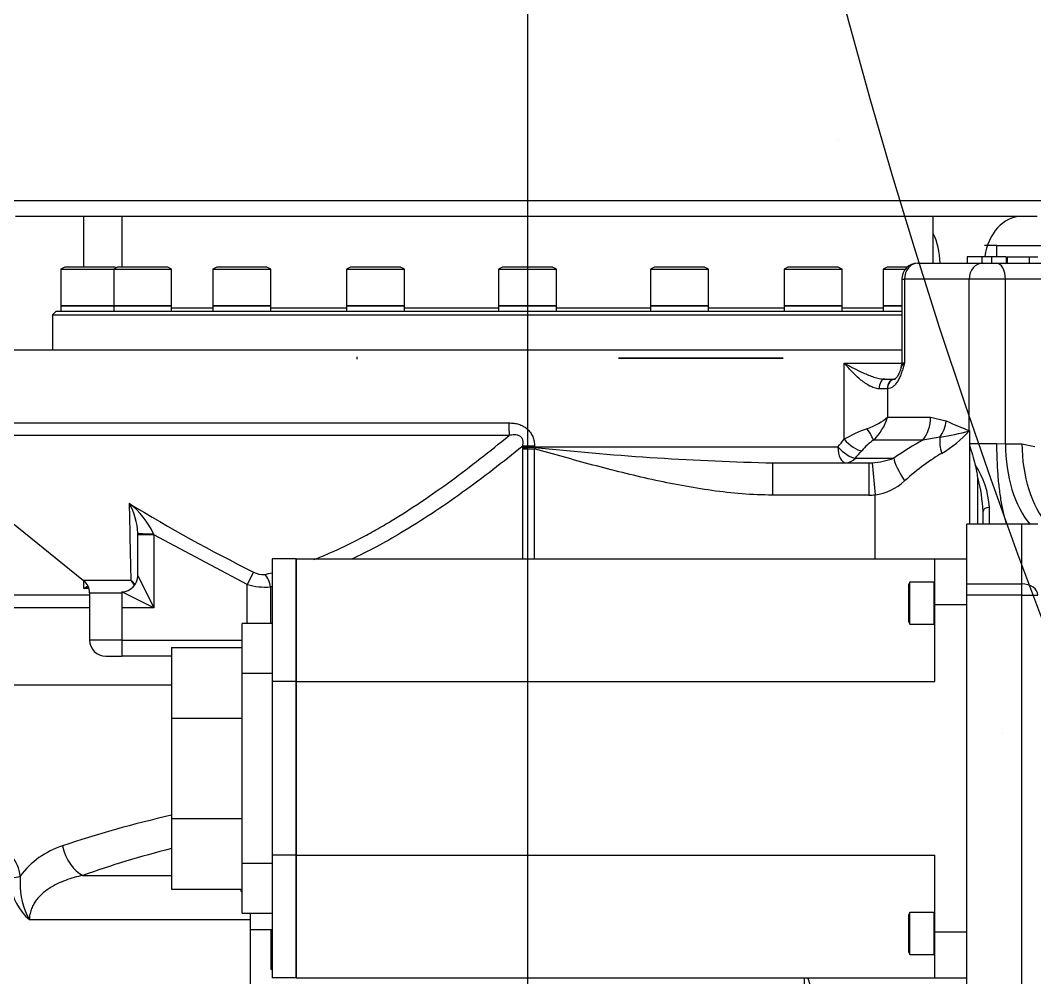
# Model space of a CAD drawing. Header units: millimetres. Extents: x 10462777 to 22643323, y 453826 to 1389191.
# Drawn here: x 11306867.3 to 11307187.5, y 583436.6 to 583738.6 of the extents above; entities that cross this region are included whole.
import ezdxf

# ---------------------------------------------------------------- set-up
doc = ezdxf.new("R2010")
doc.units = ezdxf.units.MM
doc.header["$LTSCALE"] = 200
doc.header["$MEASUREMENT"] = 0
doc.linetypes.add('CENTER2', pattern=[1.125, 0.75, -0.125, 0.125, -0.125])
doc.linetypes.add('PHANTOM', pattern=[2.5, 1.25, -0.25, 0.25, -0.25, 0.25, -0.25])
doc.layers.get('0').update_dxf_attribs({"linetype": 'CONTINUOUS'})
for name, color, linetype in [('$DDT_AUDIT_GENERATED_(1626)', 7, 'CONTINUOUS'), ('$DDT_AUDIT_GENERATED_(276)', 7, 'CONTINUOUS'), ('$DDT_AUDIT_GENERATED_(77F)', 7, 'CONTINUOUS'), ('A290-7324-X343', 7, 'CONTINUOUS'), ('A290-7329-X301', 7, 'CONTINUOUS'), ('A290-7329-X315', 7, 'CONTINUOUS'), ('A290-7329-X401', 7, 'CONTINUOUS'), ('DV1_DEFAULT', 7, 'CONTINUOUS'), ('LIBRL_A6-BA-12X3', 7, 'CONTINUOUS'), ('LIBRL_A6-BA-12X6', 7, 'CONTINUOUS'), ('LIBRL_A6-BA-8X20', 7, 'CONTINUOUS'), ('LIBRL_A97L-0001-', 7, 'CONTINUOUS')]:
    doc.layers.add(name, color=color, linetype=linetype)
doc.layers.add('LAYOUT', color=8, linetype='CONTINUOUS', lineweight=25)

# ---------------------------------------------------------------- blocks, each defined once
blk = doc.blocks.new('r710ic')
at = {"layer": 'LAYOUT', "color": 3}
blk.add_circle((272041.37, 104232.63), 2050.12, dxfattribs=at)
blk = doc.blocks.new('A$C7DA30AB0')
at = {"layer": '$DDT_AUDIT_GENERATED_(1626)', "color": 7, "linetype": 'Continuous', "ltscale": 25.4}
for points, knots in [([(3586.22, 3306.61, 0), (3583.49, 3314.07, 0), (3578.17, 3328.55, 0), (3569.45, 3352.2, 0), (3560.84, 3375.21, 0), (3552.73, 3396.49, 0), (3545.18, 3415.82, 0), (3538.19, 3433.25, 0), (3531.75, 3448.82, 0), (3525.85, 3462.59, 0), (3520.47, 3474.71, 0), (3515.49, 3485.5, 0), (3510.8, 3495.27, 0), (3506.3, 3504.23, 0), (3501.99, 3512.43, 0), (3498.22, 3519.22, 0), (3494.89, 3524.96, 0), (3491.68, 3530.24, 0), (3487.9, 3536.12, 0), (3483.44, 3542.55, 0), (3478.15, 3549.44, 0), (3472.35, 3556, 0), (3466.34, 3561.7, 0), (3460.67, 3566.1, 0), (3455.9, 3569.1, 0), (3452.07, 3571.11, 0), (3448.99, 3572.53, 0), (3445.26, 3574.02, 0), (3440.42, 3575.57, 0), (3434.56, 3576.87, 0), (3427.48, 3577.72, 0), (3420.22, 3577.7, 0), (3413.52, 3576.84, 0), (3408.08, 3575.57, 0), (3403.63, 3574.08, 0), (3399.5, 3572.32, 0), (3395.52, 3570.24, 0), (3391.2, 3567.47, 0), (3387.01, 3564.19, 0), (3383.31, 3560.74, 0), (3380.19, 3557.39, 0), (3377.61, 3554.26, 0), (3375.37, 3551.26, 0), (3373.39, 3548.36, 0), (3371.07, 3544.66, 0), (3368.41, 3539.92, 0), (3365.46, 3533.83, 0), (3362.67, 3527.04, 0), (3360.15, 3519.61, 0), (3357.99, 3511.7, 0), (3356.34, 3503.6, 0), (3355.25, 3495.68, 0), (3354.72, 3488.24, 0), (3354.68, 3481.2, 0), (3355.05, 3475.71, 0), (3355.55, 3471.63, 0), (3355.97, 3468.94, 0), (3356.49, 3466.3, 0), (3357.09, 3463.69, 0), (3357.82, 3461.08, 0), (3358.73, 3458.26, 0), (3359.98, 3454.99, 0), (3361.77, 3451.13, 0), (3364.31, 3446.8, 0), (3367.67, 3442.26, 0), (3371.96, 3437.46, 0), (3374.92, 3434.53, 0), (3376.76, 3432.73, 0)], [0.0070915, 0.0070915, 0.0070915, 0.0070915, 0.0368787, 0.0715317, 0.1038029, 0.1336061, 0.1609145, 0.1857498, 0.2081714, 0.2282665, 0.2461396, 0.2621447, 0.2771535, 0.291269, 0.3045347, 0.3169976, 0.3252716, 0.3342492, 0.3448381, 0.3570021, 0.3704717, 0.3862615, 0.4004659, 0.4132101, 0.424257, 0.4305665, 0.4360223, 0.4416758, 0.4500991, 0.4606382, 0.4709383, 0.4851588, 0.496676, 0.5066749, 0.5170292, 0.525421, 0.536025, 0.5490861, 0.5639803, 0.5776069, 0.589551, 0.6013983, 0.611703, 0.6218037, 0.6317028, 0.6495848, 0.6691913, 0.6907946, 0.7139724, 0.7380635, 0.7629986, 0.7873313, 0.80959, 0.8305732, 0.8516489, 0.8600642, 0.8683819, 0.8766001, 0.8847187, 0.8927381, 0.9011275, 0.9114288, 0.9250671, 0.9410179, 0.9589376, 0.9786405, 1, 1, 1, 1]), ([(3420.96, 3452.37, 0), (3419.84, 3453.42, 0), (3418.1, 3455.09, 0), (3415.48, 3457.79, 0), (3413.52, 3460.32, 0), (3412.1, 3462.75, 0), (3411.11, 3464.99, 0), (3410.42, 3466.94, 0), (3409.63, 3469.63, 0), (3408.79, 3473.61, 0), (3408.21, 3479.23, 0), (3408.12, 3485.28, 0), (3408.52, 3491.69, 0), (3409.43, 3498.35, 0), (3410.88, 3505.36, 0), (3412.87, 3512.43, 0), (3415.4, 3519.37, 0), (3418.39, 3525.94, 0), (3421.44, 3531.33, 0), (3424.36, 3535.54, 0), (3426.75, 3538.45, 0), (3428.97, 3540.71, 0), (3430.89, 3542.33, 0), (3432.52, 3543.39, 0), (3432.95, 3543.59, 0), (3432.4, 3543.48, 0), (3431.35, 3543.35, 0), (3429.97, 3543.34, 0), (3428.74, 3543.45, 0), (3427.75, 3543.63, 0), (3427.07, 3543.8, 0), (3426.5, 3543.98, 0), (3426.47, 3544, 0), (3427.04, 3543.68, 0), (3428.24, 3542.87, 0), (3430.44, 3541.05, 0), (3433.79, 3537.75, 0), (3438.35, 3532.42, 0), (3442.95, 3526.22, 0), (3447.55, 3519.33, 0), (3451.8, 3512.44, 0), (3455.89, 3505.35, 0), (3459.88, 3498.05, 0), (3463.83, 3490.45, 0), (3467.81, 3482.47, 0), (3471.88, 3474, 0), (3476.05, 3464.99, 0), (3480.49, 3455.1, 0), (3485.35, 3443.93, 0), (3490.76, 3431.09, 0), (3496.76, 3416.44, 0), (3503.34, 3399.93, 0), (3510.5, 3381.49, 0), (3518.26, 3361.08, 0), (3526.55, 3338.89, 0), (3533.5, 3320.05, 0), (3537.38, 3309.48, 0), (3538.44, 3306.61, 0)], [0, 0, 0, 0, 0.0232053, 0.0434011, 0.0608907, 0.075937, 0.0887461, 0.0991807, 0.1079163, 0.1316741, 0.1557604, 0.1791262, 0.2040185, 0.229401, 0.2550807, 0.283769, 0.3112428, 0.3383103, 0.3671334, 0.3868463, 0.4046524, 0.420298, 0.4363437, 0.4542177, 0.4735282, 0.4854571, 0.4970392, 0.5078111, 0.5167188, 0.5243161, 0.5305278, 0.5366871, 0.5440449, 0.5532281, 0.5640542, 0.5749499, 0.5910036, 0.6066431, 0.623467, 0.6379996, 0.6517311, 0.6650859, 0.6783276, 0.6914123, 0.70499, 0.7190716, 0.7336644, 0.7490504, 0.7665822, 0.7865371, 0.8090237, 0.834136, 0.8619433, 0.8924791, 0.9257292, 0.9616186, 0.9748153, 0.9748153, 0.9748153, 0.9748153])]:
    blk.add_open_spline(points, degree=3, knots=knots, dxfattribs=at)
at = {"layer": '$DDT_AUDIT_GENERATED_(276)', "color": 7, "linetype": 'Continuous', "ltscale": 25.4}
for p, q in [((3214.96, 3268.3, 0), (3214.96, 3252.35, 0)), ((3471, 3253.57, 0), (3471, 3268.3, 0)), ((3194.14, 3238.33, 0), (3193.12, 3237.31, 0)), ((3193.12, 3237.31, 0), (3461.1, 3237.31, 0)), ((3193.12, 3237.31, 0), (3193.12, 3226.14, 0)), ((3195.76, 3238.33, 0), (3194.14, 3238.33, 0)), ((3460.93, 3238.33, 0), (3196.97, 3238.33, 0)), ((3243.71, 3239.35, 0), (3230.7, 3239.35, 0)), ((3285.88, 3239.35, 0), (3262, 3239.35, 0)), ((3333.84, 3239.35, 0), (3304.17, 3239.35, 0)), ((3381.79, 3239.35, 0), (3352.12, 3239.35, 0)), ((3423.96, 3239.35, 0), (3400.08, 3239.35, 0)), ((3455.26, 3239.35, 0), (3442.25, 3239.35, 0))]:
    blk.add_line(p, q, dxfattribs=at)
at = {"layer": '$DDT_AUDIT_GENERATED_(77F)', "color": 7, "linetype": 'Continuous', "ltscale": 25.4}
for p, q in [((3262.41, 3160.28, 0), (3262.41, 3121.59, 0)), ((3270.03, 3160.28, 0), (3262.41, 3160.28, 0)), ((3270.03, 3160.28, 0), (3270.03, 3121.59, 0)), ((3270.03, 3121.59, 0), (3270.03, 3160.28, 0)), ((3270.03, 3160.28, 0), (3471.5, 3160.28, 0)), ((3471.5, 3145.86, 0), (3471.5, 3160.28, 0)), ((3471.5, 3160.28, 0), (3481.66, 3160.28, 0)), ((3471.5, 3121.59, 0), (3471.5, 3145.86, 0)), ((3471.5, 3145.86, 0), (3481.66, 3145.86, 0)), ((3252.96, 3124.21, 0), (3252.96, 3139.96, 0)), ((3262.41, 3139.96, 0), (3252.96, 3139.96, 0)), ((3230.61, 3132.34, 0), (3230.61, 3110.02, 0)), ((3230.61, 3132.34, 0), (3252.96, 3132.34, 0)), ((3252.96, 3064.26, 0), (3252.96, 3124.21, 0)), ((3252.96, 3124.21, 0), (3262.41, 3124.21, 0)), ((3262.41, 3121.59, 0), (3262.41, 3066.88, 0)), ((3270.03, 3121.59, 0), (3262.41, 3121.59, 0)), ((3270.03, 3121.59, 0), (3270.03, 3066.88, 0)), ((3270.03, 3121.59, 0), (3471.5, 3121.59, 0)), ((3270.03, 3066.88, 0), (3270.03, 3121.59, 0)), ((3230.61, 3110.02, 0), (3230.61, 3078.46, 0)), ((3230.61, 3110.02, 0), (3252.96, 3110.02, 0)), ((3230.61, 3078.46, 0), (3230.61, 3056.14, 0)), ((3230.61, 3078.46, 0), (3252.96, 3078.46, 0)), ((3262.41, 3066.88, 0), (3262.41, 3028.2, 0)), ((3270.03, 3066.88, 0), (3262.41, 3066.88, 0)), ((3270.03, 3066.88, 0), (3270.03, 3028.2, 0)), ((3270.03, 3066.88, 0), (3471.5, 3066.88, 0)), ((3270.03, 3028.2, 0), (3270.03, 3066.88, 0)), ((3471.5, 3042.62, 0), (3471.5, 3066.88, 0)), ((3262.41, 3064.26, 0), (3252.96, 3064.26, 0)), ((3252.96, 3048.52, 0), (3252.96, 3064.26, 0)), ((3230.61, 3056.14, 0), (3252.96, 3056.14, 0)), ((3252.96, 3048.52, 0), (3262.41, 3048.52, 0)), ((3255.6, 3043.26, 0), (3255.6, 3048.52, 0)), ((3255.6, 3003.46, 0), (3255.6, 3043.26, 0)), ((3262.41, 3043.26, 0), (3255.6, 3043.26, 0)), ((3471.5, 3028.2, 0), (3471.5, 3042.62, 0)), ((3471.5, 3042.62, 0), (3481.66, 3042.62, 0)), ((3270.03, 3028.2, 0), (3262.41, 3028.2, 0)), ((3270.03, 3028.2, 0), (3471.5, 3028.2, 0)), ((3430.36, 3023.78, 0), (3430.36, 3028.2, 0)), ((3471.5, 3028.2, 0), (3481.66, 3028.2, 0))]:
    blk.add_line(p, q, dxfattribs=at)
at = {"layer": 'A290-7324-X343', "color": 7, "linetype": 'Continuous', "ltscale": 25.4}
for p, q in [((3491.05, 3259.16, 0), (3487.16, 3259.16, 0)), ((3491.05, 3255.6, 0), (3491.05, 3259.16, 0)), ((3491.05, 3259.16, 0), (3523.58, 3259.16, 0))]:
    blk.add_line(p, q, dxfattribs=at)
at = {"layer": 'A290-7329-X301', "color": 7, "linetype": 'Continuous', "ltscale": 25.4}
for p, q in [((3230.61, 3120.47, 0), (3110.32, 3120.47, 0)), ((3202.68, 3060.46, 0), (3230.61, 3060.46, 0)), ((3182.93, 3060.21, 0), (3182.91, 3058.26, 0)), ((3255.6, 3046.5, 0), (3185.79, 3046.5, 0))]:
    blk.add_line(p, q, dxfattribs=at)
for centre, radius, start, end in [((3204.1, 3044.76, 0), 26.21, 107.3714, 143.881), ((3171.46, 3059.05, 0), 11.53, 5.7632, 41.0888), ((3197.04, 3059.74, 0), 17.37, 186.1954, 229.6508), ((3205.76, 3057.63, 0), 22.86, 178.4265, 209.1392)]:
    blk.add_arc(centre, radius, start, end, dxfattribs=at)
for centre, major_axis, ratio, start_param, end_param in [((3342.98, 2994.21, 0), (-232.66, 0), 0.418395, 5.216432, 5.394629), ((3202.68, 3069.77, 0), (3.4, -9.57), 0.60783, 4.499628, 5.754073), ((3342.98, 2984.91, 0), (222.5, 0), 0.4375, 2.100205, 2.253036), ((3179.44, 3060.21, 0), (5.03, 0.71), 0.131676, 4.834385, 5.461662)]:
    blk.add_ellipse(centre, major_axis=major_axis, ratio=ratio, start_param=start_param, end_param=end_param, dxfattribs=at)
blk.add_open_spline([(3202.68, 3060.46, 0), (3200.81, 3060.06, 0), (3198.97, 3059.55, 0), (3196.3, 3058.56, 0), (3195.43, 3058.19, 0), (3193.71, 3057.35, 0), (3192.86, 3056.87, 0), (3191.25, 3055.82, 0), (3190.47, 3055.23, 0), (3189.38, 3054.23, 0), (3189.03, 3053.88, 0), (3188.37, 3053.15, 0), (3188.06, 3052.76, 0), (3187.48, 3051.95, 0), (3187.21, 3051.52, 0), (3186.73, 3050.61, 0), (3186.51, 3050.13, 0), (3186.16, 3049.14, 0), (3186.03, 3048.63, 0), (3185.89, 3047.84, 0), (3185.85, 3047.57, 0), (3185.8, 3047.04, 0), (3185.79, 3046.77, 0), (3185.79, 3046.5, 0)], degree=3, knots=[0, 0, 0, 0, 0.25, 0.25, 0.375, 0.375, 0.5, 0.5, 0.625, 0.625, 0.6875, 0.6875, 0.75, 0.75, 0.8125, 0.8125, 0.875, 0.875, 0.9375, 0.9375, 0.96875, 0.96875, 1, 1, 1, 1], dxfattribs=at)
at = {"layer": 'A290-7329-X315', "color": 7, "linetype": 'Continuous', "ltscale": 25.4}
for p, q in [((3176.36, 3273.38, 0), (3508.87, 3273.38, 0)), ((3503.81, 3268.3, 0), (3181.44, 3268.3, 0)), ((3203.02, 3252.35, 0), (3203.02, 3268.3, 0)), ((3203.02, 3150.95, 0), (3203.02, 3153.41, 0)), ((3204.6, 3150.95, 0), (3203.02, 3150.95, 0)), ((3176.63, 3148.92, 0), (3204.8, 3148.92, 0)), ((3204.8, 3144.86, 0), (3151.97, 3144.86, 0))]:
    blk.add_line(p, q, dxfattribs=at)
at = {"layer": 'A290-7329-X315', "color": 7, "linetype": 'CENTER2', "ltscale": 25.4}
for centre, radius, start, end in [((3439.08, 3291.57, 0), 2.14, 17.2235, 17.327), ((3516.94, 3099.8, 0), 24.59, 167.2328, 167.2391)]:
    blk.add_arc(centre, radius, start, end, dxfattribs=at)
at = {"layer": 'A290-7329-X315', "color": 7, "linetype": 'Continuous', "ltscale": 25.4}
blk.add_arc((3277.12, 2497.66, 0), 657.49, 96.34086, 96.4708, dxfattribs=at)
for centre, ratio, start_param, end_param in [((3498.84, 3253.06, 0), 0.766044, 0, 1.400328), ((3463.95, 3253.06, 0), 0.607467, 4.745923, 5.411815)]:
    blk.add_ellipse(centre, major_axis=(0, 15.24), ratio=ratio, start_param=start_param, end_param=end_param, dxfattribs=at)
at = {"layer": 'A290-7329-X315', "color": 7, "linetype": 'CENTER2', "ltscale": 25.4}
blk.add_ellipse((3309.45, 3224.07, 0), major_axis=(-20.32, 0), ratio=0.964129, start_param=0, end_param=0.042312, dxfattribs=at)
blk.add_open_spline([(3342.96, 3281, 0), (3342.96, 3281, 0), (3342.96, 3281, 0), (3342.96, 3281, 0)], degree=3, dxfattribs=at)
blk.add_open_spline([(3397.7, 3223.6, 0), (3397.7, 3223.6, 0), (3397.7, 3223.6, 0), (3397.7, 3223.6, 0), (3397.7, 3223.6, 0), (3487.43, 3223.6, 0), (3307.96, 3223.6, 0), (3397.7, 3223.6, 0)], degree=3, knots=[0.999998195606, 0.999998195606, 0.999998195606, 0.999998195606, 1, 1, 1, 1.000000011, 1.000003984244, 1.000003984244, 1.000003984244, 1.000003984244], dxfattribs=at)
at = {"layer": 'A290-7329-X315', "color": 7, "linetype": 'Continuous', "ltscale": 25.4}
blk.add_open_spline([(3203.02, 3150.95, 0), (3203.41, 3151.23, 0), (3203.8, 3151.51, 0), (3204.2, 3151.79, 0)], degree=3, dxfattribs=at)
at = {"layer": 'A290-7329-X401', "color": 7, "linetype": 'Continuous', "ltscale": 25.4}
for p, q in [((3486.33, 3255.6, 0), (3481.71, 3255.6, 0)), ((3481.71, 3255.6, 0), (3481.71, 3253.57, 0)), ((3489.4, 3255.6, 0), (3486.33, 3255.6, 0)), ((3486.33, 3255.6, 0), (3486.33, 3253.57, 0)), ((3494.02, 3255.6, 0), (3489.4, 3255.6, 0)), ((3489.4, 3255.6, 0), (3489.4, 3253.57, 0)), ((3494.02, 3255.6, 0), (3494.02, 3253.57, 0)), ((3494.33, 3255.6, 0), (3501.25, 3255.6, 0)), ((3494.33, 3255.6, 0), (3494.33, 3253.57, 0)), ((3501.25, 3255.6, 0), (3504.02, 3255.6, 0)), ((3501.25, 3255.6, 0), (3501.25, 3253.57, 0)), ((3466.18, 3253.57, 0), (3486.62, 3253.57, 0)), ((3486.62, 3253.57, 0), (3490.91, 3253.57, 0)), ((3490.91, 3253.57, 0), (3523.27, 3253.57, 0)), ((3461.1, 3248.49, 0), (3461.92, 3248.49, 0)), ((3461.1, 3248.49, 0), (3461.1, 3222.07, 0)), ((3461.92, 3248.49, 0), (3461.92, 3222.07, 0)), ((3482.36, 3248.49, 0), (3461.92, 3248.49, 0)), ((3482.36, 3200.79, 0), (3482.36, 3248.49, 0)), ((3493.81, 3248.49, 0), (3482.36, 3248.49, 0)), ((3493.81, 3196.55, 0), (3493.81, 3248.49, 0)), ((3547.57, 3248.49, 0), (3493.81, 3248.49, 0)), ((3461.1, 3226.14, 0), (3144.35, 3226.14, 0)), ((3442.93, 3222.07, 0), (3461.1, 3222.07, 0)), ((3442.93, 3198.01, 0), (3442.93, 3222.07, 0)), ((3461.92, 3222.07, 0), (3461.1, 3222.07, 0)), ((3456.51, 3213.95, 0), (3453.94, 3213.95, 0)), ((3455.71, 3216.99, 0), (3459.05, 3216.99, 0)), ((3456.56, 3213.95, 0), (3456.51, 3213.95, 0)), ((3456.56, 3213.95, 0), (3456.56, 3204.95, 0)), ((3456.56, 3204.95, 0), (3470.2, 3204.95, 0)), ((3470.2, 3204.95, 0), (3475.12, 3203.79, 0)), ((3144.35, 3203.17, 0), (3337.12, 3203.17, 0)), ((3337.18, 3199.21, 0), (3146.24, 3199.21, 0)), ((3146.24, 3199.21, 0), (3202.91, 3153.5, 0)), ((3473.14, 3198.67, 0), (3467.71, 3197.76, 0)), ((3482.36, 3200.79, 0), (3482.49, 3200.74, 0)), ((3482.49, 3200.74, 0), (3482.49, 3196.2, 0)), ((3345.18, 3195.86, 0), (3341.47, 3195.86, 0)), ((3341.47, 3195.66, 0), (3341.47, 3195.86, 0)), ((3341.47, 3195.66, 0), (3345.18, 3195.66, 0)), ((3341.48, 3195.26, 0), (3341.47, 3195.66, 0)), ((3341.48, 3195.05, 0), (3341.48, 3195.26, 0)), ((3341.48, 3195.05, 0), (3345.13, 3195.05, 0)), ((3341.48, 3160.28, 0), (3341.48, 3195.05, 0)), ((3345.19, 3195.46, 0), (3345.13, 3195.05, 0)), ((3345.13, 3195.05, 0), (3345.13, 3160.28, 0)), ((3345.18, 3195.86, 0), (3345.18, 3195.66, 0)), ((3345.18, 3195.66, 0), (3345.19, 3195.46, 0)), ((3345.18, 3195.66, 0), (3440.94, 3195.66, 0)), ((3467.71, 3197.76, 0), (3452.11, 3197.76, 0)), ((3482.36, 3196.67, 0), (3491.02, 3196.67, 0)), ((3482.49, 3196.2, 0), (3482.49, 3171.27, 0)), ((3491.02, 3196.67, 0), (3493.81, 3196.55, 0)), ((3493.81, 3196.55, 0), (3499.02, 3196.55, 0)), ((3499.02, 3196.55, 0), (3503.04, 3195.79, 0)), ((3446.45, 3192.07, 0), (3458.61, 3192.07, 0)), ((3420.29, 3190.58, 0), (3420.29, 3180.42, 0)), ((3420.29, 3190.58, 0), (3450.75, 3190.58, 0)), ((3450.75, 3190.58, 0), (3450.75, 3180.42, 0)), ((3451.77, 3190.61, 0), (3452.66, 3180.5, 0)), ((3485.11, 3171.27, 0), (3485.11, 3185.95, 0)), ((3450.75, 3180.42, 0), (3420.29, 3180.42, 0)), ((3452.66, 3160.28, 0), (3452.66, 3180.5, 0)), ((3486.74, 3171.27, 0), (3486.74, 3175.2, 0)), ((3481.66, 3152.44, 0), (3481.66, 3171.27, 0)), ((3498.94, 3171.27, 0), (3481.66, 3171.27, 0)), ((3498.94, 3152.44, 0), (3498.94, 3171.27, 0)), ((3504.02, 3171.27, 0), (3498.94, 3171.27, 0)), ((3220.04, 3167.86, 0), (3220.04, 3168.41, 0)), ((3220.04, 3155.02, 0), (3220.04, 3167.86, 0)), ((3225.12, 3167.86, 0), (3220.04, 3167.86, 0)), ((3225, 3168.2, 0), (3225.12, 3167.86, 0)), ((3225.12, 3167.86, 0), (3225.12, 3144.86, 0)), ((3254.56, 3152.18, 0), (3225.12, 3167.86, 0)), ((3217.81, 3153.5, 0), (3202.91, 3153.5, 0)), ((3220.04, 3155.02, 0), (3225.12, 3144.86, 0)), ((3256.48, 3156.14, 0), (3254.56, 3152.18, 0)), ((3225.12, 3144.86, 0), (3214.96, 3149.94, 0)), ((3214.96, 3149.94, 0), (3214.96, 3144.86, 0)), ((3254.56, 3139.96, 0), (3254.56, 3152.18, 0)), ((3261.86, 3151.44, 0), (3261.86, 3139.96, 0)), ((3481.66, 3152.44, 0), (3498.94, 3152.44, 0)), ((3481.66, 3148.85, 0), (3481.66, 3152.44, 0)), ((3498.94, 3148.85, 0), (3498.94, 3152.44, 0)), ((3204.8, 3149.54, 0), (3214.96, 3149.54, 0)), ((3204.8, 3149.54, 0), (3204.8, 3134.7, 0)), ((3498.94, 3148.85, 0), (3481.66, 3148.85, 0)), ((3481.66, 2903.12, 0), (3481.66, 3148.85, 0)), ((3498.94, 2903.12, 0), (3498.94, 3148.85, 0)), ((3498.94, 3148.85, 0), (3504.02, 3148.85, 0)), ((3214.96, 3144.86, 0), (3214.96, 3134.7, 0)), ((3225.12, 3144.86, 0), (3214.96, 3144.86, 0)), ((3214.96, 3134.7, 0), (3204.8, 3134.7, 0)), ((3214.96, 3134.7, 0), (3214.96, 3129.62, 0)), ((3214.96, 3134.7, 0), (3252.96, 3134.7, 0)), ((3209.88, 3129.62, 0), (3214.96, 3129.62, 0)), ((3230.61, 3129.62, 0), (3214.96, 3129.62, 0)), ((3252.56, 3056.14, 0), (3252.56, 3055.45, 0)), ((3252.56, 3055.45, 0), (3252.96, 3055.45, 0))]:
    blk.add_line(p, q, dxfattribs=at)
for centre, radius, start, end in [((3466.18, 3248.49, 0), 5.08, 90, 180), ((3456.02, 3222.07, 0), 5.08, 342.0081, 0), ((3517.22, 3295.02, 0), 100.47, 245.2302, 249.6989), ((3463.13, 3266.16, 0), 68.23, 278.4332, 286.4812), ((3455.84, 3224.43, 0), 35.65, 300.0065, 318.3588), ((3442.24, 4108.47, 0), 918.15, 263.93204, 268.49653), ((3768.77, 3275.89, 0), 297.16, 195.5535, 196.8039), ((3450.24, 3214.54, 0), 23.98, 273.6497, 290.4305), ((3442.24, 4108.47, 0), 918.15, 268.49653, 268.63007), ((3448.75, 3180.72, 0), 36.73, 8.1934, 14.6036), ((3461.44, 3174.97, 0), 27.34, 3.284, 33.2873), ((3437.03, 3173.12, 0), 49.76, 2.3914, 14.9416), ((3450.31, 3197.59, 0), 17.25, 277.8336, 312.5413), ((3202.24, 3157.75, 0), 25.05, 24.6698, 52.9918), ((3198.83, 3167.29, 0), 21.24, 3.0297, 29.5003), ((6338.16, 3229.24, 0), 3121.27, 180.94519, 181.39049), ((3501.55, 3646.45, 0), 548.15, 238.7666, 243.4433), ((-4706.23, 3140.91, 0), 8195.04, 0.21188, 0.249078), ((3199.72, 3149.54, 0), 5.08, 0, 51.1061), ((3214.96, 3155.02, 0), 5.08, 270, 0), ((3259.38, 3161.13, 0), 5.77, 239.8426, 276.7749), ((3260.43, 3173.74, 0), 22.35, 254.7547, 273.6491), ((3209.88, 3134.7, 0), 5.08, 180, 270)]:
    blk.add_arc(centre, radius, start, end, dxfattribs=at)
for centre, major_axis, ratio, start_param, end_param in [((3466.18, 3248.49, 0), (0, 5.08), 0.838671, 0, 1.570796), ((3486.62, 3248.49, 0), (0, 5.08), 0.838671, 0, 1.570796), ((3490.91, 3248.49, 0), (0, -5.08), 0.570989, 1.570796, 3.141593), ((3455.71, 3213.95, 0), (0, -3.05), 0.580503, 3.141593, 4.712389), ((3459.05, 3213.95, 0), (0, -3.05), 0.833924, 3.141593, 4.712389), ((3459.12, 3213.95, 0), (0.08, -3.05), 0.838594, 3.123583, 4.69159), ((3448.04, 3204.95, 0), (10.08, 3.27), 0.38526, 4.797347, 5.582745), ((3448.04, 3204.95, 0), (-6.16, -9.17), 0.70898, 1.229861, 2.015259), ((3461.68, 3204.95, 0), (0, -10.16), 0.838671, 0.785398, 1.570796), ((3337.27, 3203.17, 0), (0, -5.08), 0.029499, 4.712389, 5.604359), ((3448.04, 3197.76, 0), (-10.11, -4.52), 0.229311, 4.400744, 5.137461), ((3449.1, 3201.36, 0), (2.98, -4.12), 0.169759, 0.40149, 1.448687), ((3466.6, 3203.79, 0), (-4.42, -9.15), 0.810987, 1.396684, 1.944712), ((3342.98, 3207.92, 0), (189.98, 195.79), 0.296101, 4.931929, 4.94349), ((3445.48, 3198.01, 0), (3.84, -3.32), 0.356015, 4.322025, 5.858406), ((3479.68, 3193.55, 0), (-4.09, 9.3), 0.556783, 0.766599, 1.330623), ((3345.13, 3195.26, 0), (-5.08, -0.19), 0.038584, 4.699847, 5.513136), ((3443.44, 3195.66, 0), (-3.83, 3.34), 0.349033, 1.18987, 2.718082), ((3443.44, 3195.66, 0), (0, -5.08), 0.493159, 4.712389, 6.283185), ((3451.05, 3194.17, 0), (4.87, 4.87), 0.296213, 1.073377, 1.810095), ((3446.64, 3157.99, 0), (43.84, 43.84), 0.296213, 0.803928, 1.01789), ((3511.22, 3196.55, 0), (-0.01, -30.48), 0.570989, 4.71259, 5.695397), ((3517.02, 3196.55, 0), (0.07, -30.48), 0.590687, 4.711009, 5.694099), ((3443.44, 3195.66, 0), (0, -5.08), 0.838671, 0, 0.785398), ((3345.99, 3204.33, 0), (195.32, 195.32), 0.296214, 4.940127, 4.951687), ((3464.63, 3184.88, 0), (-5.78, 8.36), 0.21785, 0.405627, 1.421404), ((3452.66, 3150.81, 0), (33.19, 44.73), 0.285446, 0.571506, 0.938633), ((3450.75, 3195.66, 0), (9.65, 0), 0.526385, 4.712389, 4.817906), ((3450.75, 3195.66, 0), (-18.17, 0), 0.838671, 1.570796, 1.676314), ((3488.78, 3175.2, 0), (-2.03, 0), 0.66077, 4.733309, 6.283185), ((3225.12, 3168.41, 0), (5.08, 0), 0.041254, 3.141593, 4.688735), ((3214.96, 3149.54, 0), (0, 5.08), 0.893617, 5.197052, 5.604359), ((3214.96, 3149.54, 0), (-5.08, 0), 0.940262, 3.730741, 4.116694), ((3258.21, 3151.44, 0), (-1.03, 4.97), 0.710999, 4.565812, 5.470752), ((3498.94, 3148.85, 0), (-5.08, 0), 0.707107, 3.141593, 4.712389), ((3342.98, 2535.77, 0), (0, 612.37), 0.243062, 5.634564, 5.646608)]:
    blk.add_ellipse(centre, major_axis=major_axis, ratio=ratio, start_param=start_param, end_param=end_param, dxfattribs=at)
for points, knots in [([(3442.93, 3222.07, 0), (3443.39, 3221.81, 0), (3443.87, 3221.54, 0), (3444.84, 3221, 0), (3445.33, 3220.74, 0), (3446.83, 3219.95, 0), (3447.86, 3219.44, 0), (3449.47, 3218.72, 0), (3450.01, 3218.49, 0), (3451.13, 3218.05, 0), (3451.7, 3217.84, 0), (3452.55, 3217.56, 0), (3452.84, 3217.48, 0), (3453.42, 3217.32, 0), (3453.71, 3217.25, 0), (3454.58, 3217.07, 0), (3455.15, 3216.99, 0), (3455.71, 3216.99, 0)], [0, 0, 0, 0, 0.125, 0.125, 0.25, 0.25, 0.5, 0.5, 0.625, 0.625, 0.75, 0.75, 0.8125, 0.8125, 0.875, 0.875, 1, 1, 1, 1]), ([(3453.94, 3213.95, 0), (3453.43, 3213.95, 0), (3452.92, 3214.05, 0), (3452.12, 3214.31, 0), (3451.86, 3214.41, 0), (3451.33, 3214.65, 0), (3451.07, 3214.78, 0), (3450.3, 3215.2, 0), (3449.78, 3215.53, 0), (3448.8, 3216.23, 0), (3448.33, 3216.6, 0), (3447.4, 3217.38, 0), (3446.94, 3217.79, 0), (3446.07, 3218.62, 0), (3445.65, 3219.04, 0), (3444.83, 3219.89, 0), (3444.43, 3220.32, 0), (3443.85, 3220.98, 0), (3443.66, 3221.2, 0), (3443.29, 3221.63, 0), (3443.11, 3221.85, 0), (3442.93, 3222.07, 0)], [0, 0, 0, 0, 0.125, 0.125, 0.1875, 0.1875, 0.25, 0.25, 0.375, 0.375, 0.5, 0.5, 0.625, 0.625, 0.75, 0.75, 0.875, 0.875, 0.9375, 0.9375, 1, 1, 1, 1]), ([(3461.92, 3222.07, 0), (3461.85, 3221.82, 0), (3461.78, 3221.57, 0), (3461.64, 3221.07, 0), (3461.57, 3220.81, 0), (3461.35, 3220.07, 0), (3461.2, 3219.58, 0), (3460.87, 3218.62, 0), (3460.7, 3218.16, 0), (3460.31, 3217.28, 0), (3460.11, 3216.87, 0), (3459.66, 3216.11, 0), (3459.42, 3215.75, 0), (3458.9, 3215.13, 0), (3458.63, 3214.87, 0), (3458.21, 3214.54, 0), (3458.06, 3214.44, 0), (3457.77, 3214.27, 0), (3457.62, 3214.2, 0), (3457.17, 3214.02, 0), (3456.87, 3213.96, 0), (3456.56, 3213.95, 0)], [0, 0, 0, 0, 0.0625, 0.0625, 0.125, 0.125, 0.25, 0.25, 0.375, 0.375, 0.5, 0.5, 0.625, 0.625, 0.75, 0.75, 0.8125, 0.8125, 0.875, 0.875, 1, 1, 1, 1]), ([(3460.84, 3220.5, 0), (3460.82, 3220.41, 0), (3460.63, 3219.76, 0), (3460.18, 3218.67, 0), (3459.53, 3217.52, 0), (3459.01, 3217.01, 0), (3458.92, 3216.98, 0), (3458.92, 3216.98, 0)], [0, 0, 0, 0, 0.0296936, 0.2657509, 0.4638848, 0.6700079, 0.8205294, 0.8205294, 0.8205294, 0.8205294]), ([(3460.85, 3220.49, 0), (3460.87, 3220.58, 0), (3460.9, 3220.66, 0), (3461.03, 3220.97, 0), (3461.15, 3221.2, 0), (3461.4, 3221.53, 0), (3461.49, 3221.64, 0), (3461.64, 3221.8, 0), (3461.69, 3221.86, 0), (3461.8, 3221.96, 0), (3461.86, 3222.02, 0), (3461.92, 3222.07, 0)], [0.7074884, 0.7074884, 0.7074884, 0.7074884, 0.75, 0.75, 0.875, 0.875, 0.9375, 0.9375, 0.96875, 0.96875, 1, 1, 1, 1]), ([(3337.12, 3203.17, 0), (3337.64, 3203.17, 0), (3338.15, 3203.14, 0), (3339.16, 3203.01, 0), (3339.66, 3202.9, 0), (3340.65, 3202.61, 0), (3341.12, 3202.42, 0), (3341.8, 3202.06, 0), (3342.03, 3201.93, 0), (3342.45, 3201.65, 0), (3342.66, 3201.49, 0), (3343.04, 3201.16, 0), (3343.23, 3200.98, 0), (3343.57, 3200.61, 0), (3343.74, 3200.41, 0), (3344.19, 3199.78, 0), (3344.43, 3199.33, 0), (3344.72, 3198.63, 0), (3344.8, 3198.38, 0), (3344.94, 3197.89, 0), (3345, 3197.64, 0), (3345.14, 3196.88, 0), (3345.18, 3196.37, 0), (3345.18, 3195.86, 0)], [0, 0, 0, 0, 0.125, 0.125, 0.25, 0.25, 0.375, 0.375, 0.4375, 0.4375, 0.5, 0.5, 0.5625, 0.5625, 0.625, 0.625, 0.75, 0.75, 0.8125, 0.8125, 0.875, 0.875, 1, 1, 1, 1]), ([(3275.6, 3160.07, 0), (3277.21, 3160.69, 0), (3278.82, 3161.35, 0), (3283.75, 3163.49, 0), (3287.04, 3165.08, 0), (3291.94, 3167.65, 0), (3293.56, 3168.54, 0), (3296.8, 3170.38, 0), (3298.41, 3171.32, 0), (3306.41, 3176.16, 0), (3312.68, 3180.42, 0), (3325.04, 3189.47, 0), (3331.14, 3194.25, 0), (3337.18, 3199.21, 0)], [0.1897455, 0.1897455, 0.1897455, 0.1897455, 0.25, 0.25, 0.375, 0.375, 0.4375, 0.4375, 0.5, 0.5, 0.75, 0.75, 1, 1, 1, 1]), ([(3341.47, 3195.86, 0), (3341.54, 3196.14, 0), (3341.59, 3196.43, 0), (3341.62, 3196.87, 0), (3341.62, 3197.02, 0), (3341.61, 3197.31, 0), (3341.59, 3197.46, 0), (3341.53, 3197.75, 0), (3341.49, 3197.9, 0), (3341.38, 3198.17, 0), (3341.31, 3198.31, 0), (3341.14, 3198.56, 0), (3341.04, 3198.67, 0), (3340.82, 3198.87, 0), (3340.69, 3198.96, 0), (3340.44, 3199.11, 0), (3340.3, 3199.17, 0), (3340.02, 3199.27, 0), (3339.88, 3199.31, 0), (3339.44, 3199.4, 0), (3339.15, 3199.42, 0), (3338.3, 3199.42, 0), (3337.73, 3199.34, 0), (3337.18, 3199.21, 0)], [0, 0, 0, 0, 0.125, 0.125, 0.1875, 0.1875, 0.25, 0.25, 0.3125, 0.3125, 0.375, 0.375, 0.4375, 0.4375, 0.5, 0.5, 0.5625, 0.5625, 0.625, 0.625, 0.75, 0.75, 1, 1, 1, 1]), ([(3341.47, 3195.86, 0), (3335.21, 3190.77, 0), (3328.89, 3185.89, 0), (3316.11, 3176.7, 0), (3309.64, 3172.38, 0), (3297.93, 3165.43, 0), (3292.73, 3162.64, 0), (3287.44, 3160.17, 0)], [0, 0, 0, 0, 0.25, 0.25, 0.5, 0.5, 0.6949858, 0.6949858, 0.6949858, 0.6949858]), ([(3420.29, 3180.42, 0), (3417.08, 3180.42, 0), (3413.88, 3180.56, 0), (3407.51, 3181.06, 0), (3404.33, 3181.42, 0), (3398, 3182.29, 0), (3394.84, 3182.81, 0), (3388.54, 3183.98, 0), (3385.4, 3184.62, 0), (3376.02, 3186.69, 0), (3369.82, 3188.25, 0), (3357.45, 3191.56, 0), (3351.29, 3193.3, 0), (3345.13, 3195.05, 0)], [0, 0, 0, 0, 0.125, 0.125, 0.25, 0.25, 0.375, 0.375, 0.5, 0.5, 0.75, 0.75, 1, 1, 1, 1]), ([(3491.02, 3196.67, 0), (3491.02, 3195.15, 0), (3491.04, 3193.58, 0), (3491.15, 3190.4, 0), (3491.24, 3188.78, 0), (3491.48, 3185.58, 0), (3491.63, 3183.99, 0), (3492, 3180.9, 0), (3492.22, 3179.41, 0), (3492.71, 3176.6, 0), (3492.99, 3175.29, 0), (3493.55, 3173.05, 0), (3493.82, 3172.11, 0), (3494.11, 3171.26, 0)], [0, 0, 0, 0, 0.125, 0.125, 0.25, 0.25, 0.375, 0.375, 0.5, 0.5, 0.625, 0.625, 0.7334253, 0.7334253, 0.7334253, 0.7334253])]:
    blk.add_open_spline(points, degree=3, knots=knots, dxfattribs=at)
at = {"layer": 'A290-7329-X401', "color": 7, "linetype": 'CENTER2', "ltscale": 25.4}
blk.add_open_spline([(3496.39, 3166.96, 0), (3496.39, 3166.96, 0), (3496.39, 3166.96, 0), (3496.39, 3166.96, 0)], degree=3, dxfattribs=at)
at = {"layer": 'A290-7329-X401', "color": 7, "linetype": 'Continuous', "ltscale": 25.4}
for points in [[(3260.06, 3155.39, 0), (3260.85, 3155.56, 0), (3261.64, 3155.74, 0), (3262.42, 3155.93, 0)], [(3262.41, 3151.56, 0), (3262.23, 3151.52, 0), (3262.04, 3151.48, 0), (3261.86, 3151.44, 0)]]:
    blk.add_open_spline(points, degree=3, dxfattribs=at)
at = {"layer": 'DV1_DEFAULT', "color": 7, "linetype": 'CENTER2', "ltscale": 25.4}
blk.add_line((3342.98, 3369.83, 0), (3342.98, 2686.97, 0), dxfattribs=at)
at = {"layer": 'LAYOUT', "color": 6, "linetype": 'PHANTOM'}
for centre, radius in [((3030.45, 3025.99, 0), 2693.02), ((3025.99, 3025.99, 0), 589.24)]:
    blk.add_circle(centre, radius, dxfattribs=at)
at = {"layer": 'LIBRL_A6-BA-12X3', "color": 7, "linetype": 'Continuous', "ltscale": 25.4}
for p, q in [((3262.41, 3042.45, 0), (3261.99, 3042.45, 0)), ((3261.99, 3042.45, 0), (3261.99, 3030.97, 0)), ((3261.99, 3030.97, 0), (3262.41, 3030.72, 0)), ((3262.41, 3030.97, 0), (3261.99, 3030.97, 0))]:
    blk.add_line(p, q, dxfattribs=at)
at = {"layer": 'LIBRL_A6-BA-12X6', "color": 7, "linetype": 'Continuous', "ltscale": 25.4}
for p, q in [((3196.99, 3252.35, 0), (3195.76, 3251.64, 0)), ((3212.81, 3252.35, 0), (3196.99, 3252.35, 0)), ((3213.64, 3252.35, 0), (3212.41, 3251.64, 0)), ((3213.23, 3252.11, 0), (3212.81, 3252.35, 0)), ((3229.47, 3252.35, 0), (3213.64, 3252.35, 0)), ((3230.7, 3251.64, 0), (3229.47, 3252.35, 0)), ((3244.94, 3252.35, 0), (3243.71, 3251.64, 0)), ((3260.77, 3252.35, 0), (3244.94, 3252.35, 0)), ((3262, 3251.64, 0), (3260.77, 3252.35, 0)), ((3287.11, 3252.35, 0), (3285.88, 3251.64, 0)), ((3302.94, 3252.35, 0), (3287.11, 3252.35, 0)), ((3304.17, 3251.64, 0), (3302.94, 3252.35, 0)), ((3335.07, 3252.35, 0), (3333.84, 3251.64, 0)), ((3350.89, 3252.35, 0), (3335.07, 3252.35, 0)), ((3352.12, 3251.64, 0), (3350.89, 3252.35, 0)), ((3383.02, 3252.35, 0), (3381.79, 3251.64, 0)), ((3398.85, 3252.35, 0), (3383.02, 3252.35, 0)), ((3400.08, 3251.64, 0), (3398.85, 3252.35, 0)), ((3425.19, 3252.35, 0), (3423.96, 3251.64, 0)), ((3441.02, 3252.35, 0), (3425.19, 3252.35, 0)), ((3442.25, 3251.64, 0), (3441.02, 3252.35, 0)), ((3456.49, 3252.35, 0), (3455.26, 3251.64, 0)), ((3462.88, 3252.35, 0), (3456.49, 3252.35, 0)), ((3195.76, 3251.64, 0), (3212.41, 3251.64, 0)), ((3195.76, 3251.64, 0), (3195.76, 3240.16, 0)), ((3212.41, 3251.64, 0), (3230.7, 3251.64, 0)), ((3212.41, 3251.64, 0), (3212.41, 3240.16, 0)), ((3230.7, 3240.16, 0), (3230.7, 3251.64, 0)), ((3243.71, 3251.64, 0), (3262, 3251.64, 0)), ((3243.71, 3251.64, 0), (3243.71, 3240.16, 0)), ((3262, 3240.16, 0), (3262, 3251.64, 0)), ((3285.88, 3251.64, 0), (3304.17, 3251.64, 0)), ((3285.88, 3251.64, 0), (3285.88, 3240.16, 0)), ((3304.17, 3240.16, 0), (3304.17, 3251.64, 0)), ((3333.84, 3251.64, 0), (3352.12, 3251.64, 0)), ((3333.84, 3251.64, 0), (3333.84, 3240.16, 0)), ((3352.12, 3240.16, 0), (3352.12, 3251.64, 0)), ((3381.79, 3251.64, 0), (3400.08, 3251.64, 0)), ((3381.79, 3251.64, 0), (3381.79, 3240.16, 0)), ((3400.08, 3240.16, 0), (3400.08, 3251.64, 0)), ((3423.96, 3251.64, 0), (3442.25, 3251.64, 0)), ((3423.96, 3251.64, 0), (3423.96, 3240.16, 0)), ((3442.25, 3240.16, 0), (3442.25, 3251.64, 0)), ((3455.26, 3251.64, 0), (3462.19, 3251.64, 0)), ((3455.26, 3251.64, 0), (3455.26, 3240.16, 0)), ((3195.76, 3240.16, 0), (3212.41, 3240.16, 0)), ((3212.41, 3240.16, 0), (3230.7, 3240.16, 0)), ((3243.71, 3240.16, 0), (3262, 3240.16, 0)), ((3285.88, 3240.16, 0), (3304.17, 3240.16, 0)), ((3333.84, 3240.16, 0), (3352.12, 3240.16, 0)), ((3381.79, 3240.16, 0), (3400.08, 3240.16, 0)), ((3423.96, 3240.16, 0), (3442.25, 3240.16, 0)), ((3455.26, 3240.16, 0), (3461.22, 3240.16, 0))]:
    blk.add_line(p, q, dxfattribs=at)
at = {"layer": 'LIBRL_A6-BA-8X20', "color": 7, "linetype": 'Continuous', "ltscale": 25.4}
for p, q in [((3463.68, 3152.93, 0), (3463.17, 3152.05, 0)), ((3463.17, 3152.05, 0), (3463.17, 3140.6, 0)), ((3463.68, 3139.72, 0), (3463.68, 3152.93, 0)), ((3471.3, 3152.93, 0), (3463.68, 3152.93, 0)), ((3471.3, 3139.72, 0), (3471.3, 3152.93, 0)), ((3463.17, 3140.6, 0), (3463.68, 3139.72, 0)), ((3463.68, 3139.72, 0), (3471.3, 3139.72, 0)), ((3463.68, 3048.76, 0), (3463.17, 3047.88, 0)), ((3463.17, 3047.88, 0), (3463.17, 3036.43, 0)), ((3463.68, 3035.55, 0), (3463.68, 3048.76, 0)), ((3471.3, 3048.76, 0), (3463.68, 3048.76, 0)), ((3471.3, 3035.55, 0), (3471.3, 3048.76, 0)), ((3463.17, 3036.43, 0), (3463.68, 3035.55, 0)), ((3463.68, 3035.55, 0), (3471.3, 3035.55, 0))]:
    blk.add_line(p, q, dxfattribs=at)
at = {"layer": 'LIBRL_A97L-0001-', "color": 7, "linetype": 'Continuous', "ltscale": 25.4}
for p, q in [((3212.41, 3240.16, 0), (3195.76, 3240.16, 0)), ((3195.76, 3240.16, 0), (3195.76, 3238.33, 0)), ((3230.7, 3240.16, 0), (3212.41, 3240.16, 0)), ((3212.41, 3240.16, 0), (3212.41, 3238.33, 0)), ((3230.7, 3238.33, 0), (3230.7, 3240.16, 0)), ((3262, 3240.16, 0), (3243.71, 3240.16, 0)), ((3243.71, 3240.16, 0), (3243.71, 3238.33, 0)), ((3262, 3238.33, 0), (3262, 3240.16, 0)), ((3304.17, 3240.16, 0), (3285.88, 3240.16, 0)), ((3285.88, 3240.16, 0), (3285.88, 3238.33, 0)), ((3304.17, 3238.33, 0), (3304.17, 3240.16, 0)), ((3352.12, 3240.16, 0), (3333.84, 3240.16, 0)), ((3333.84, 3240.16, 0), (3333.84, 3238.33, 0)), ((3352.12, 3238.33, 0), (3352.12, 3240.16, 0)), ((3400.08, 3240.16, 0), (3381.79, 3240.16, 0)), ((3381.79, 3240.16, 0), (3381.79, 3238.33, 0)), ((3400.08, 3238.33, 0), (3400.08, 3240.16, 0)), ((3442.25, 3240.16, 0), (3423.96, 3240.16, 0)), ((3423.96, 3240.16, 0), (3423.96, 3238.33, 0)), ((3442.25, 3238.33, 0), (3442.25, 3240.16, 0)), ((3461.22, 3240.16, 0), (3455.26, 3240.16, 0)), ((3455.26, 3240.16, 0), (3455.26, 3238.33, 0)), ((3196.97, 3238.33, 0), (3195.76, 3238.33, 0)), ((3215.65, 3238.33, 0), (3212.41, 3238.33, 0)), ((3249.7, 3238.33, 0), (3244.95, 3238.33, 0)), ((3294.99, 3238.33, 0), (3289.17, 3238.33, 0)), ((3346.08, 3238.33, 0), (3339.88, 3238.33, 0)), ((3396.79, 3238.33, 0), (3390.97, 3238.33, 0)), ((3441.01, 3238.33, 0), (3436.26, 3238.33, 0)), ((3471.5, 3152.93, 0), (3471.3, 3152.93, 0)), ((3471.3, 3152.93, 0), (3471.3, 3139.72, 0)), ((3471.3, 3139.72, 0), (3471.5, 3139.72, 0)), ((3471.5, 3048.76, 0), (3471.3, 3048.76, 0)), ((3471.3, 3048.76, 0), (3471.3, 3035.55, 0)), ((3261.99, 3043.26, 0), (3261.99, 3042.45, 0)), ((3261.99, 3042.45, 0), (3262.41, 3042.45, 0)), ((3471.3, 3035.55, 0), (3471.5, 3035.55, 0))]:
    blk.add_line(p, q, dxfattribs=at)

msp = doc.modelspace()

# ---------------------------------------------------------------- block references
at = {"ltscale": 10}
msp.add_blockref('A$C7DA30AB0', (11303684.4077, 580408.4363, 0), dxfattribs=at)
at = {"layer": 'LAYOUT', "color": 2, "rotation": 270}
msp.add_blockref('r710ic', (11204875.24796, 856316.46559, 0), dxfattribs=at)

doc.saveas('drawing.dxf')
